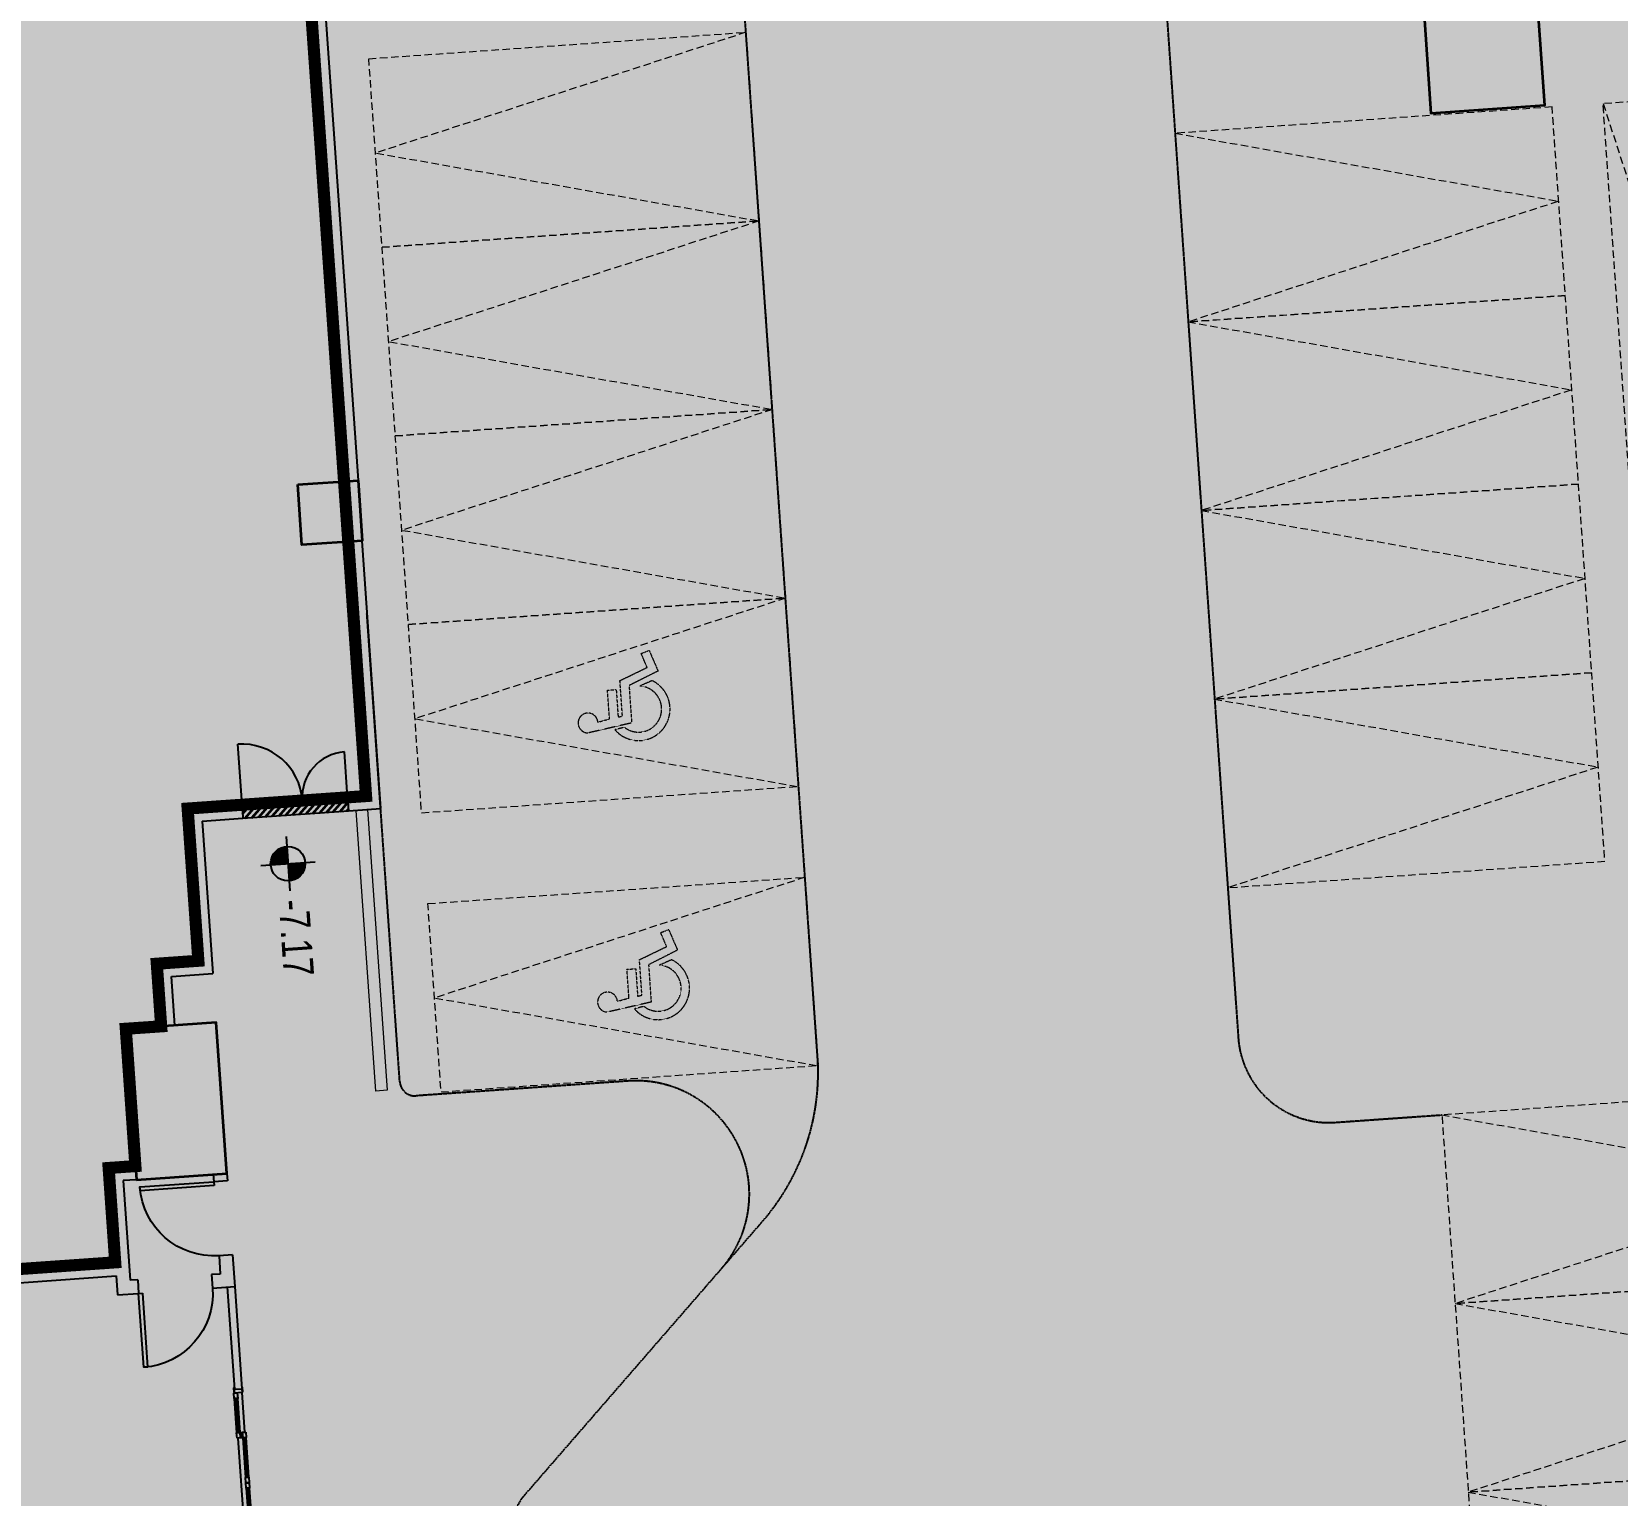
# Model space of a CAD drawing. Header units: millimetres. Extents: x 834311283 to 834708468, y 817882832 to 818197366.
# Drawn here: x 834605537 to 834626509, y 818035254 to 818054608 of the extents above; entities that cross this region are included whole.
import ezdxf

# ---------------------------------------------------------------- set-up
doc = ezdxf.new("R2010")
doc.units = ezdxf.units.MM
doc.header["$LTSCALE"] = 3
for name, pattern in [('B0701', [2.34375, 1.5625, -0.78125]), ('DASHED2', [0.375, 0.25, -0.125]), ('DIVIDE', [1.25, 0.5, -0.25, 0, -0.25, 0, -0.25])]:
    doc.linetypes.add(name, pattern=pattern)
for name, color, linetype in [('_DEVELOPMENT BOUNDARY', 96, 'DIVIDE'), ('_SUBLEASE LINE', 10, 'DIVIDE'), ('ADRG-WORKS-B02$0$ARG832_', 8, 'Continuous'), ('UAJ-00XREF', 7, 'Continuous'), ('UAJ-93ROAD', 7, 'Continuous')]:
    doc.layers.add(name, color=color, linetype=linetype)
for name, color, linetype, lineweight in [('Hatch (LTC&CB)', 252, 'Continuous', 35), ('HATCH-SUBLEASE', 241, 'Continuous', 5), ('UAJ-00ANNO-t', 7, 'Continuous', 5), ('UAJ-05SYMB', 7, 'Continuous', 5), ('UAJ-22INWA-a', 1, 'Continuous', 13), ('UAJ-22INWA-bw-P32', 3, 'Continuous', 35), ('UAJ-22INWA-rc', 6, 'Continuous', 35), ('UAJ-23FLOR-h', 251, 'Continuous', 9), ('UAJ-24STAI-a', 9, 'Continuous', 13), ('UAJ-28STRU', 6, 'Continuous', 35), ('UAJ-32INFR', 7, 'Continuous', 25), ('UAJ-32INFR-a', 1, 'Continuous', 13), ('UAJ-32INFR-P32', 7, 'Continuous', 25)]:
    doc.layers.add(name, color=color, linetype=linetype, lineweight=lineweight)
doc.styles.add('3A35X-MAGP-P-B02-0$0$Kowloon_standard', font='arial.ttf', dxfattribs={"width": 0.8, "height": 2.5})

# ---------------------------------------------------------------- blocks, each defined once
blk = doc.blocks.new('ADRG-WORKS-B02$0$car2x5_2')
at = {"layer": 'UAJ-05SYMB', "linetype": 'DASHED2', "lineweight": -2, "ltscale": 4, "flags": 128}
blk.add_lwpolyline([(0, 0), (0, 152.4), (76.2, 152.4), (76.2, 0), (0, 0)], close=True, dxfattribs=at)
blk.add_lwpolyline([(0, 152.4), (38.1, 0), (76.2, 152.4)], dxfattribs=at)
blk = doc.blocks.new('GBP-LB02_LEV-6.53')
at = {"layer": 'UAJ-22INWA-bw-P32'}
h = blk.add_hatch(dxfattribs=at)
h.set_pattern_fill('ANSI31', color=251, scale=20)
h.set_pattern_definition([(48.993576, (833583006.53, 817687260.024), (-47.919387, 41.6651216), [])])
h.paths.add_polyline_path([(834608318, 818044387), (834609715, 818044485), (834609727, 818044305), (834608331, 818044206)])
at = {"layer": 'UAJ-23FLOR-h'}
h = blk.add_hatch(dxfattribs=at)
h.set_pattern_fill('EARTH', color=256, scale=180, angle=45)
h.set_pattern_definition([(48.99891, (833819452.5, 817786003.4), (-112.7269, 1612.5107), [1143, -1143]), (48.99891, (833819129, 817786284.6), (-112.7269, 1612.5107), [1143, -1143]), (48.99891, (833818805.5, 817786565.8), (-112.7269, 1612.5107), [1143, -1143]), (138.99891, (833818791.4, 817786767.3), (-1612.5107, -112.7269), [1143, -1143]), (138.99891, (833819072.6, 817787090.8), (-1612.5107, -112.7269), [1143, -1143]), (138.99891, (833819353.8, 817787414.3), (-1612.5107, -112.7269), [1143, -1143])])
h.paths.add_polyline_path([(834607546, 818192774), (834673233, 818197366), (834691374, 817937869), (834685588, 817937128), (834685106, 817940897), (834650588, 817936476), (834651070, 817932707), (834551919, 817920009), (834482027, 817893355), (834383076, 817886437), (834441506, 817949096), (834458454, 817967379), (834478638, 817989842), (834483448, 817995421), (834489787, 818002934), (834500656, 818016266), (834508244, 818025930), (834515684, 818035708), (834523692, 818046596), (834532219, 818058624), (834546606, 818080042), (834556457, 818095618), (834568418, 818115665), (834578622, 818133891), (834588349, 818152374), (834599173, 818174435)])
h.paths.add_polyline_path([(834640305, 818055633), (834646291, 818056052), (834642792, 818105911), (834636807, 818105492), (834634252, 818142031), (834610016, 818140337), (834609788, 818143597), (834587769, 818140310), (834567221, 818104370), (834565437, 818101393), (834564610, 818100024), (834562785, 818096939), (834556654, 818087091), (834555720, 818085607), (834554860, 818084258), (834550876, 818078006), (834545205, 818069586), (834542258, 818065226), (834541363, 818063900), (834537651, 818058369), (834531078, 818048811), (834524249, 818039614), (834520785, 818034889), (834515055, 818027076), (834507324, 818017200), (834503054, 818011762), (834508702, 817930984), (834535272, 817933687), (834599035, 817940173), (834631909, 817943517), (834645776, 817944928), (834645137, 817954063), (834645033, 817955560), (834644308, 817965929), (834644203, 817967425), (834643506, 817977407), (834643401, 817978903), (834642524, 817991453), (834642419, 817992949), (834641155, 818011284), (834643399, 818011441)], flags=16)
h.paths.add_polyline_path([(834450838, 817950882), (834498826, 817954237), (834500065, 817936520), (834506621, 817936978), (834507095, 817930195), (834500539, 817929736), (834500559, 817929437), (834452572, 817926082)], flags=16)
at = {"layer": 'UAJ-22INWA-a'}
blk.add_lwpolyline([(834609828, 818044310), (834609978, 818044321), (834610237, 818040609), (834610087, 818040599)], close=True, dxfattribs=at)
at = {"layer": 'UAJ-22INWA-bw-P32', "lineweight": -3}
for p, q in [((834608318, 818044387), (834609715, 818044485)), ((834608331, 818044207), (834609727, 818044305))]:
    blk.add_line(p, q, dxfattribs=at)
at = {"layer": 'UAJ-24STAI-a', "linetype": 'DASHED2', "elevation": 0}
for points in [[(834613179, 818045521), (834613152, 818045900), (834613268, 818045908), (834613293, 818045545), (834613350, 818045558), (834613317, 818046027), (834613677, 818046201), (834613598, 818046386), (834613703, 818046426), (834613821, 818046153), (834613438, 818045961), (834613472, 818045467), (834612902, 818045336, -2.380982), (834613025, 818045477), (834613179, 818045521)], [(834613377, 818045410), (834613250, 818045377, 1.230659), (834613742, 818046026), (834613579, 818045954, -1.366562), (834613377, 818045410)], [(834613437, 818041830), (834613410, 818042209), (834613526, 818042217), (834613551, 818041854), (834613608, 818041867), (834613575, 818042336), (834613935, 818042510), (834613856, 818042695), (834613961, 818042735), (834614079, 818042462), (834613696, 818042270), (834613730, 818041776), (834613160, 818041645, -2.380982), (834613283, 818041786), (834613437, 818041830)], [(834613635, 818041719), (834613508, 818041686, 1.230659), (834614000, 818042335), (834613837, 818042263, -1.366562), (834613635, 818041719)]]:
    blk.add_lwpolyline(points, format="xyb", dxfattribs=at)
at = {"layer": 'UAJ-93ROAD', "linetype": 'B0701', "flags": 128}
blk.add_lwpolyline([(834614661, 818038252), (834615202, 818038875, 0.198912), (834615931, 818041052), (834614661, 818059224, 0.414214), (834611459, 818062007), (834611004, 818061975)], format="xyb", dxfattribs=at)
at = {"layer": 'UAJ-93ROAD', "linetype": 'B0701'}
for points in [[(834620327, 818058018), (834621496, 818041298, 0.414214), (834622777, 818040185), (834624189, 818040284)], [(834613424, 818040732), (834610618, 818040536, -0.414214), (834610405, 818040721), (834609971, 818046908)], [(834619042, 818015223), (834613057, 818020425, -0.198912), (834612374, 818021795), (834611537, 818033766), (834611636, 818034540), (834612023, 818035218), (834614661, 818038252, 0.668179), (834613424, 818040732)]]:
    blk.add_lwpolyline(points, format="xyb", dxfattribs=at)
at = {"layer": 'ADRG-WORKS-B02$0$ARG832_', "linetype": 'Continuous', "lineweight": 0}
for p, xscale, yscale, zscale, rotation in [((834609996, 818054251), 32.80839895010537, 32.80839895010537, 32.80839895010537, 273.9989085254151), ((834626669, 818048672), 32.80839895010536, 32.80839895010536, 32.80839895010536, 3.998908506006738), ((834625647, 818053613), -32.80839895010536, 32.80839895010532, 32.80839895010532, 93.99890852541536), ((834610171, 818051757), 32.80839895010537, 32.80839895010537, 32.80839895010537, 273.9989085254151), ((834625821, 818051119), -32.80839895010536, 32.80839895010532, 32.80839895010532, 93.99890852541536), ((834610345, 818049263), 32.80839895010537, 32.80839895010537, 32.80839895010537, 273.9989085254151), ((834625996, 818048625), -32.80839895010536, 32.80839895010532, 32.80839895010532, 93.99890852541536), ((834610519, 818046769), 32.80839895010537, 32.80839895010537, 32.80839895010537, 273.9989085254151), ((834626170, 818046131), -32.80839895010536, 32.80839895010532, 32.80839895010532, 93.99890852541536), ((834610777, 818043078), 32.80839895010537, 32.80839895010537, 32.80839895010537, 273.9989085254151), ((834629177, 818040632, 0), -32.80839895010536, 32.80839895010532, 32.80839895010532, 93.99890852541536), ((834629352, 818038138, 0), -32.80839895010536, 32.80839895010532, 32.80839895010532, 93.99890852541536), ((834629526, 818035644, 0), -32.80839895010536, 32.80839895010532, 32.80839895010532, 93.99890852541536)]:
    blk.add_blockref('ADRG-WORKS-B02$0$car2x5_2', p, dxfattribs=dict(at, xscale=xscale, yscale=yscale, zscale=zscale, rotation=rotation))
blk = doc.blocks.new('GBP-STR-B02-L1')
at = {"layer": 'UAJ-28STRU', "ltscale": 2, "flags": 128}
blk.add_lwpolyline([(834623945, 818055023), (834625441, 818055127), (834625546, 818053631), (834624049, 818053526)], close=True, dxfattribs=at)
at = {"layer": 'UAJ-28STRU'}
blk.add_lwpolyline([(834609055, 818048619), (834609853, 818048674), (834609909, 818047876), (834609111, 818047821)], close=True, dxfattribs=at)
at = {"layer": 'UAJ-28STRU', "elevation": 0}
blk.add_lwpolyline([(834606921, 818039427), (834608118, 818039511), (834607978, 818041506), (834606781, 818041423)], close=True, dxfattribs=at)
blk = doc.blocks.new('D1400')
at = {"layer": 'UAJ-32INFR'}
for p, q in [((0, 0), (0, 800)), ((1400, 0), (1400, 600))]:
    blk.add_line(p, q, dxfattribs=at)
for centre, radius, start, end in [((0, 0), 800, 0, 90), ((1400, 0), 600, 90, 180)]:
    blk.add_arc(centre, radius, start, end, dxfattribs=at)
blk = doc.blocks.new('DL-980')
at = {"color": 1}
blk.add_lwpolyline([(50, 0), (50, 980), (0, 980), (0, 0)], close=True, dxfattribs=at)
at = {"color": 8}
blk.add_arc((0, 0), 980, 0, 90, dxfattribs=at)
blk = doc.blocks.new('P32_D0 Sliding Door - 2100x2500mm-2714347-1602')
at = {"layer": 'UAJ-32INFR'}
for p, q in [((-1245, -50), (-1245, 50)), ((-1245, 50), (-1195, 50)), ((-1195, 15), (-1195, 60)), ((-1195, 60), (-1122.5, 60)), ((-1195, 50), (-1195, -50)), ((-1122.5, 15), (-1195, 15)), ((-670, 60), (-1122.5, 60)), ((-1122.5, 60), (-1122.5, 15)), ((-1122.5, 34), (-1122.5, 41)), ((-1122.5, 41), (-670, 41)), ((-670, 34), (-1122.5, 34)), ((-1122.5, 15), (-670, 15)), ((-670, 15), (-670, 60)), ((-670, 60), (-597.5, 60)), ((-670, 41), (-670, 34)), ((-597.5, 15), (-670, 15)), ((-670, 15), (-597.5, 15)), ((-670, -15), (-670, 15)), ((-597.5, 60), (-597.5, 15)), ((597.5, 50), (-597.5, 50)), ((-597.5, 15), (-597.5, -15)), ((597.5, 15), (597.5, 60)), ((597.5, 60), (670, 60)), ((670, 15), (597.5, 15)), ((597.5, 15), (670, 15)), ((597.5, -15), (597.5, 15)), ((1122.5, 60), (670, 60)), ((670, 60), (670, 15)), ((670, 34), (670, 41)), ((670, 41), (1122.5, 41)), ((1122.5, 34), (670, 34)), ((670, 15), (1122.5, 15)), ((670, 15), (670, -15)), ((1122.5, 15), (1122.5, 60)), ((1122.5, 60), (1195, 60)), ((1122.5, 41), (1122.5, 34)), ((1195, 15), (1122.5, 15)), ((1195, 60), (1195, 15)), ((1195, -50), (1195, 50)), ((1195, 50), (1245, 50)), ((1245, 50), (1245, -50)), ((-1195, -50), (-1245, -50)), ((-1195, -50), (-670, -50)), ((-670, -50), (-670, -15)), ((-670, -15), (-597.5, -15)), ((-597.5, -15), (-670, -15)), ((-670, -60), (-670, -50)), ((-597.5, -60), (-670, -60)), ((-72.5, -15), (-597.5, -15)), ((-597.5, -15), (-597.5, -50)), ((-597.5, -41), (-597.5, -34)), ((-597.5, -34), (-72.5, -34)), ((-72.5, -41), (-597.5, -41)), ((-597.5, -50), (-597.5, -60)), ((-597.5, -60), (-72.5, -60)), ((-72.5, -50), (-72.5, -15)), ((-72.5, -15), (0, -15)), ((-72.5, -34), (-72.5, -41)), ((-72.5, -60), (-72.5, -50)), ((0, -60), (-72.5, -60)), ((0, -50), (0, -15)), ((0, -15), (72.5, -15)), ((0, -15), (0, -50)), ((0, -60), (0, -50)), ((0, -50), (0, -60)), ((72.5, -60), (0, -60)), ((597.5, -15), (72.5, -15)), ((72.5, -15), (72.5, -50)), ((72.5, -41), (72.5, -34)), ((72.5, -34), (597.5, -34)), ((597.5, -41), (72.5, -41)), ((72.5, -50), (72.5, -60)), ((72.5, -60), (597.5, -60)), ((597.5, -50), (597.5, -15)), ((597.5, -15), (670, -15)), ((670, -15), (597.5, -15)), ((597.5, -34), (597.5, -41)), ((597.5, -60), (597.5, -50)), ((670, -60), (597.5, -60)), ((670, -15), (670, -50)), ((670, -50), (670, -60)), ((670, -50), (1195, -50)), ((1245, -50), (1195, -50))]:
    blk.add_line(p, q, dxfattribs=at)
at = {"layer": 'UAJ-32INFR-a'}
for p, q in [((-1270, 50), (-1270, 57)), ((-1200, 50), (-1270, 50)), ((-1267, 60), (-1203, 60)), ((-1200, 57), (-1200, 50)), ((1200, 50), (1200, 57)), ((1270, 50), (1200, 50)), ((1203, 60), (1267, 60)), ((1270, 57), (1270, 50)), ((-1270, -50), (-1200, -50)), ((-1270, -57), (-1270, -50)), ((-1203, -60), (-1267, -60)), ((-1200, -50), (-1200, -57)), ((1200, -50), (1270, -50)), ((1200, -57), (1200, -50)), ((1267, -60), (1203, -60)), ((1270, -50), (1270, -57))]:
    blk.add_line(p, q, dxfattribs=at)
for centre, start, end in [((-1267, 57), 90, 180), ((-1203, 57), 360, 90), ((1203, 57), 90, 180), ((1267, 57), 0, 90), ((-1267, -57), 180, 270), ((-1203, -57), 270, 0), ((1203, -57), 180, 270), ((1267, -57), 270, 0)]:
    blk.add_arc(centre, 3, start, end, dxfattribs=at)
blk = doc.blocks.new('GBP-P32-LB02_LEV-6.53')
at = {"layer": 'UAJ-22INWA-rc', "color": 6, "lineweight": -3}
for p, q in [((834609319, 818056311), (834609853, 818048674)), ((834609152, 818056119), (834609673, 818048662)), ((834609964, 818044502), (834609729, 818047864)), ((834610156, 818044335), (834609909, 818047876)), ((834609715, 818044485), (834609964, 818044502)), ((834607600, 818044337), (834608318, 818044387)), ((834607600, 818044337), (834607741, 818042322)), ((834608318, 818044387), (834608331, 818044207)), ((834609715, 818044485), (834609727, 818044305)), ((834609727, 818044305), (834610156, 818044335)), ((834607792, 818044170), (834608331, 818044207)), ((834607792, 818044170, 0), (834607933, 818042155, 0)), ((834607741, 818042322), (834607191, 818042283, 0)), ((834607191, 818042283, 0), (834607249, 818041455, 0)), ((834607384, 818042116, 0), (834607933, 818042155, 0)), ((834607429, 818041468, 0), (834607384, 818042116, 0)), ((834606908, 818039607, 0), (834606554, 818039582, 0)), ((834606554, 818039582, 0), (834606641, 818038334, 0)), ((834607938, 818039499, 0), (834607945, 818039399, 0)), ((834608118, 818039511, 0), (834608125, 818039411, 0)), ((834606921, 818039427, 0), (834606746, 818039415, 0)), ((834606746, 818039415, 0), (834606838, 818038097, 0)), ((834608125, 818039411, 0), (834607945, 818039399, 0)), ((834608193, 818038434, 0), (834608014, 818038421, 0)), ((834608014, 818038421, 0), (834608030, 818038180, 0)), ((834608193, 818038434, 0), (834608223, 818038013, 0)), ((834606641, 818038334), (834604466, 818038182)), ((834604658, 818038014), (834606654, 818038154)), ((834606654, 818038154, 0), (834606671, 818037905, 0)), ((834606938, 818038104), (834606838, 818038097)), ((834606938, 818038104), (834606951, 818037924)), ((834608030, 818038180, 0), (834607916, 818038172, 0)), ((834607916, 818038172), (834607928, 818037993)), ((834607928, 818037993), (834608223, 818038013)), ((834606671, 818037905, 0), (834606951, 818037924))]:
    blk.add_line(p, q, dxfattribs=at)
at = {"layer": 'UAJ-22INWA-rc', "lineweight": -3}
for p, q in [((834608123, 818038006), (834608217, 818036655)), ((834608223, 818038013), (834608317, 818036662))]:
    blk.add_line(p, q, dxfattribs=at)
at = {"rotation": 93.99890852541179}
blk.add_blockref('P32_D0 Sliding Door - 2100x2500mm-2714347-1602', (834608354, 818035417), dxfattribs=at)
at = {"layer": 'UAJ-32INFR'}
for p, xscale, rotation in [((834607945, 818039399, 0), -0.9999999999999997, 93.998908511519), ((834606951, 818037924), -1, 183.9989085032292)]:
    blk.add_blockref('DL-980', p, dxfattribs=dict(at, xscale=xscale, rotation=rotation))
at = {"layer": 'UAJ-32INFR-P32', "rotation": 3.998908525411799}
blk.add_blockref('D1400', (834608318, 818044387), dxfattribs=at)

msp = doc.modelspace()

# ---------------------------------------------------------------- hatches: boundary and pattern name
h = msp.add_hatch(color=256)
h.dxf.hatch_style = 1
h.paths.add_polyline_path([(834608926, 818043606), (834608910, 818043834, 0.414214), (834608698, 818043590)])
h = msp.add_hatch(color=256)
h.dxf.hatch_style = 1
h.paths.add_polyline_path([(834609155, 818043622), (834608926, 818043606), (834608942, 818043377, 0.414214)])
at = {"layer": 'Hatch (LTC&CB)'}
h = msp.add_hatch(color=256, dxfattribs=at)
h.dxf.hatch_style = 1
edge = h.paths.add_edge_path()
edge.add_line((834603047, 818120570), (834603570, 818113072))
edge.add_line((834603570, 818113072), (834603521, 818113068))
edge.add_line((834603521, 818113068), (834605031, 818091446))
edge.add_line((834605031, 818091446), (834596062, 818090819))
edge.add_line((834596062, 818090819), (834594349, 818091048))
edge.add_line((834594349, 818091048), (834594264, 818092273))
edge.add_line((834594264, 818092273), (834589857, 818091965))
edge.add_line((834589857, 818091965), (834590118, 818088245))
edge.add_line((834590118, 818088245), (834566364, 818086585))
edge.add_line((834566364, 818086585), (834565963, 818085964))
edge.add_line((834565963, 818085964), (834564808, 818085883))
edge.add_line((834564808, 818085883), (834564739, 818086873))
edge.add_line((834564739, 818086873), (834559773, 818078813))
edge.add_line((834559773, 818078813), (834559653, 818078627))
edge.add_line((834559653, 818078627), (834555592, 818072336))
edge.add_line((834555592, 818072336), (834556601, 818057889))
edge.add_line((834556601, 818057889), (834583392, 818059760))
edge.add_line((834583392, 818059760), (834583741, 818054774))
edge.add_line((834583741, 818054774), (834585730, 818054912))
edge.add_line((834585730, 818054912), (834585919, 818052210))
edge.add_line((834585919, 818052210), (834593655, 818052750))
edge.add_line((834593655, 818052750), (834593525, 818054626))
edge.add_line((834593525, 818054626), (834595685, 818054828))
edge.add_line((834595685, 818054828), (834595642, 818055446))
edge.add_line((834595642, 818055446), (834603574, 818056000))
edge.add_line((834603574, 818056000), (834603593, 818055728))
edge.add_line((834603593, 818055728), (834609150, 818056113))
edge.add_line((834609150, 818056113), (834609962, 818044500))
edge.add_line((834609962, 818044500), (834607597, 818044334))
edge.add_line((834607597, 818044334), (834607738, 818042319))
edge.add_line((834607738, 818042319), (834607189, 818042281))
edge.add_line((834607189, 818042281), (834607247, 818041453))
edge.add_line((834607247, 818041453), (834606779, 818041420))
edge.add_line((834606779, 818041420), (834606918, 818039425))
edge.add_line((834606918, 818039425), (834607936, 818039496))
edge.add_line((834607936, 818039496), (834609051, 818023533))
edge.add_line((834609051, 818023533), (834608233, 818023475))
edge.add_line((834608233, 818023475), (834608347, 818021882))
edge.add_line((834608347, 818021882), (834608686, 818021906))
edge.add_line((834608686, 818021906), (834608837, 818019761))
edge.add_line((834608837, 818019761), (834612673, 818020030))
edge.add_line((834612673, 818020030), (834619051, 818014484))
edge.add_line((834619051, 818014484), (834622899, 817959375))
edge.add_line((834622899, 817959375), (834621610, 817959285))
edge.add_line((834621610, 817959285), (834622040, 817953164))
edge.add_line((834622040, 817953164), (834631457, 817953822))
edge.add_line((834631457, 817953822), (834632946, 817954032))
edge.add_line((834632946, 817954032), (834645067, 817954878))
edge.add_line((834645067, 817954878), (834643180, 817981888))
edge.add_line((834643180, 817981888), (834641146, 818011281))
edge.add_line((834641146, 818011281), (834643373, 818011422))
edge.add_line((834643373, 818011422), (834640287, 818055612))
edge.add_line((834640287, 818055612), (834646272, 818056030))
edge.add_line((834646272, 818056030), (834642797, 818105927))
edge.add_line((834642797, 818105927), (834636811, 818105508))
edge.add_line((834636811, 818105508), (834634252, 818142030))
edge.add_line((834634252, 818142030), (834610016, 818140337))
edge.add_line((834610016, 818140337), (834610079, 818139439))
edge.add_line((834610079, 818139439), (834607209, 818139236))
edge.add_arc((834607244, 818138737), 500, 94.0192, 183.9989)
edge.add_line((834606745, 818138703), (834607638, 818125926))
edge.add_line((834607638, 818125926), (834604073, 818125680))
edge.add_line((834604073, 818125680), (834604423, 818120667))
edge.add_line((834604423, 818120667), (834603047, 818120570))
msp.add_hatch(color=256, dxfattribs=at).paths.add_polyline_path([(834607938, 818039499), (834606921, 818039427), (834606908, 818039607), (834606908, 818039607), (834606908, 818039607), (834606554, 818039582), (834606641, 818038334), (834604466, 818038182), (834604483, 818037932), (834604034, 818037901), (834603820, 818040963), (834598892, 818040619), (834599053, 818038324), (834598953, 818038317), (834599172, 818035180), (834593960, 818034816), (834593861, 818036227), (834591913, 818036091), (834592181, 818032229), (834592807, 818023278), (834594587, 818023403), (834594485, 818024863), (834597338, 818025063), (834597070, 818028896), (834598317, 818028983), (834598449, 818027105), (834601740, 818027335), (834601680, 818028205), (834605152, 818028448), (834605032, 818030152), (834608574, 818030399)])
at = {"layer": 'HATCH-SUBLEASE'}
h = msp.add_hatch(color=256, dxfattribs=at)
h.dxf.hatch_style = 1
h.paths.add_polyline_path([(834590668, 818049953), (834591204, 818042287), (834598920, 818042806), (834599072, 818040631), (834603820, 818040963), (834604033, 818037921), (834604034, 818037901), (834604483, 818037932), (834604466, 818038182), (834606641, 818038334), (834606554, 818039582), (834606908, 818039607), (834606908, 818039607), (834606781, 818041423), (834607249, 818041455), (834607191, 818042283), (834607741, 818042322), (834607599, 818044335), (834609959, 818044500), (834609146, 818056117), (834603590, 818055728), (834603571, 818056003), (834595645, 818055448), (834595691, 818054780), (834593527, 818054629), (834593839, 818050174)])

# ---------------------------------------------------------------- linework, layer by layer
for p, q in [((834608901, 818043965), (834608951, 818043247)), ((834608567, 818043581), (834609285, 818043631)), ((834606554, 818039582, 0), (834606908, 818039607, 0))]:
    msp.add_line(p, q)
msp.add_circle((834608926, 818043606), 229)
at = {"layer": '_DEVELOPMENT BOUNDARY', "const_width": 160}
msp.add_lwpolyline([(834595691, 818054780), (834593527, 818054629), (834593839, 818050174), (834590668, 818049953), (834591204, 818042287), (834598920, 818042806), (834599072, 818040631), (834603820, 818040963), (834604033, 818037921), (834604034, 818037901), (834604483, 818037932), (834604466, 818038182), (834606641, 818038334), (834606554, 818039582), (834606908, 818039607), (834606908, 818039607), (834606781, 818041423), (834607249, 818041455), (834607191, 818042283), (834607741, 818042322), (834607599, 818044335), (834609959, 818044500), (834609146, 818056117)], dxfattribs=at)
at = {"layer": '_SUBLEASE LINE', "const_width": 160}
msp.add_lwpolyline([(834595691, 818054780), (834593527, 818054629), (834593839, 818050174), (834590668, 818049953), (834591204, 818042287), (834598920, 818042806), (834599072, 818040631), (834603820, 818040963), (834604033, 818037921), (834604034, 818037901), (834604483, 818037932), (834604466, 818038182), (834606641, 818038334), (834606554, 818039582), (834606908, 818039607), (834606908, 818039607), (834606781, 818041423), (834607249, 818041455), (834607191, 818042283), (834607741, 818042322), (834607599, 818044335), (834609959, 818044500), (834609146, 818056117)], dxfattribs=at)

# ---------------------------------------------------------------- block references
msp.add_blockref('GBP-P32-LB02_LEV-6.53', (0, 0))
at = {"layer": 'UAJ-00XREF'}
for name in ['GBP-LB02_LEV-6.53', 'GBP-STR-B02-L1']:
    msp.add_blockref(name, (0, 0), dxfattribs=at)

# ---------------------------------------------------------------- texts
at = {"layer": 'UAJ-00ANNO-t', "style": '3A35X-MAGP-P-B02-0$0$Kowloon_standard', "width": 0.8}
msp.add_text('-7.17', height=400, rotation=273.9989, dxfattribs=at).set_placement((834608802, 818043120))

doc.saveas('drawing.dxf')
